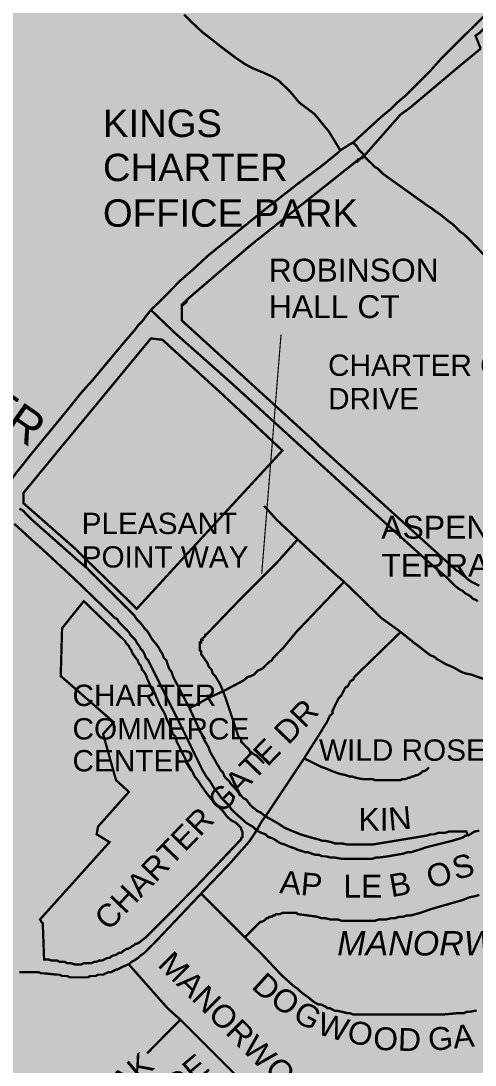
# Model space of a CAD drawing. Header units: millimetres. Extents: x 10 to 1080, y 12 to 847.
# Drawn here: x 577.5 to 607.4, y 356.7 to 425.3 of the extents above; entities that cross this region are included whole.
import ezdxf

# ---------------------------------------------------------------- set-up
doc = ezdxf.new("R2010")
doc.units = ezdxf.units.MM

msp = doc.modelspace()

# ---------------------------------------------------------------- hatches: boundary and pattern name
at = {"layer": 'H', "linetype": 'CONTINUOUS'}
for points in [[(802.375, 724.076), (804.333, 708.572), (819.82, 705.362), (834.637, 704.674), (846.243, 705.362), (859.861, 713.74), (871.467, 723.388), (876.635, 727.287), (891.452, 733.125), (894.662, 722.806), (899.231, 711.2), (902.458, 678.268), (906.939, 654.985), (912.777, 635.6), (903.041, 631.79), (870.797, 623.394), (843.703, 613.075), (834.037, 605.614), (852.17, 570.142), (848.607, 566.244), (849.207, 566.244), (834.637, 551.692), (840.475, 538.815), (802.711, 488.438), (802.217, 489.126), (800.435, 493.007), (798.83, 497.082), (795.355, 502.25), (792.215, 505.213), (789.005, 508.088), (786.289, 511.722), (784.437, 515.532), (783.078, 519.677), (782.391, 521.723), (780.874, 525.78), (778.334, 530.348), (775.794, 533.735), (773.007, 536.875), (769.955, 539.75), (766.727, 542.378), (763.27, 544.83), (759.707, 547.123), (755.985, 549.24), (754.115, 550.333), (752.263, 551.356), (750.305, 552.45), (748.365, 553.473), (746.407, 554.478), (744.467, 555.502), (742.615, 556.507), (740.657, 557.618), (739.652, 558.13), (732.525, 556.436), (732.79, 544.583), (726.264, 530.86), (723.142, 524.334), (722.207, 519.765), (722.877, 514.015), (725.593, 511.052), (734.219, 509.182), (736.177, 508.935), (733.302, 494.965), (732.278, 489.126), (728.98, 480.236), (737.605, 465.243), (747.518, 446.193), (733.548, 450.338), (730.409, 438.062), (720.76, 407.158), (717.885, 398.268), (714.745, 388.108), (713.475, 387.174), (712.047, 376.096), (715.945, 344.77), (716.615, 324.026), (716.439, 318.682), (723.388, 318.435), (731.608, 319.705), (737.358, 321.557), (743.373, 323.25), (749.635, 324.273), (754.962, 326.39), (761.488, 331.47), (750.641, 308.786), (742.95, 291.677), (741.257, 289.313), (754.715, 277.195), (760.801, 272.292), (760.73, 272.115), (769.444, 264.583), (777.487, 249.678), (794.597, 237.155), (804.333, 230.293), (811.777, 224.032), (798.054, 219.957), (781.473, 215.988), (770.043, 212.602), (757.502, 208.033), (746.072, 201.172), (734.06, 195.404), (725.082, 194.91), (725.258, 194.134), (725.593, 192.105), (725.752, 188.048), (725.17, 184.062), (724.905, 183.392), (714.587, 181.698), (699.17, 173.743), (696.295, 178.312), (682.078, 173.143), (680.879, 176.53), (652.868, 161.713), (660.647, 138.007), (660.4, 137.83), (656.749, 135.467), (653.203, 133.103), (649.552, 130.722), (645.918, 128.358), (642.285, 125.977), (638.634, 123.702), (635, 121.32), (631.349, 118.957), (627.803, 116.664), (624.152, 114.3), (620.942, 115.394), (619.584, 117.51), (618.402, 119.556), (617.22, 121.744), (616.038, 123.702), (614.68, 125.977), (613.569, 128.27), (612.299, 130.475), (610.958, 132.415), (609.424, 134.197), (608.154, 136.066), (606.795, 138.254), (605.367, 140.035), (603.673, 143.087), (601.892, 144.445), (599.863, 145.715), (598.17, 147.496), (596.724, 149.26), (595.118, 151.042), (593.513, 152.647), (591.22, 153.846), (589.439, 155.187), (587.675, 156.545), (586.052, 158.415), (585.717, 160.778), (585.047, 162.895), (584.112, 165.1), (582.172, 166.194), (580.549, 167.887), (579.543, 169.845), (578.785, 171.962), (577.762, 173.902), (576.668, 175.772), (575.398, 177.553), (573.775, 178.982), (571.659, 182.457), (568.784, 186.778), (566.932, 189.988), (565.82, 194.486), (564.462, 203.87), (563.704, 208.527), (563.88, 211.332), (563.704, 215.477), (563.457, 217.77), (563.28, 220.133), (563.368, 222.426), (563.28, 224.614), (562.857, 227.418), (561.675, 229.694), (560.828, 232.586), (561.428, 234.774), (561.852, 237.825), (561.922, 240.206), (561.587, 242.658), (561.763, 245.286), (562.01, 247.65), (561.852, 250.278), (561.164, 254.423), (561.922, 257.052), (562.522, 259.256), (562.275, 261.532), (561.499, 263.56), (560.405, 265.518), (559.805, 267.882), (559.223, 270.175), (557.953, 273.297), (556.26, 274.92), (554.814, 277.53), (554.39, 280), (553.72, 282.363), (552.962, 284.656), (551.85, 286.508), (550.668, 288.713), (549.222, 291.165), (547.194, 292.947), (545.412, 294.552), (543.56, 296.422), (543.719, 298.697), (542.537, 300.655), (540.42, 302.348), (538.057, 304.976), (535.34, 306.405), (532.553, 307.763), (530.26, 309.545), (528.232, 310.903), (526.874, 312.755), (526.45, 314.872), (524.51, 315.807), (522.305, 316.054), (518.248, 316.565), (515.779, 316.9), (513.592, 317.324), (511.387, 317.923), (508.935, 318.17), (507.153, 316.988), (506.465, 314.96), (505.037, 313.267), (503.255, 311.997), (501.897, 310.303), (500.292, 308.698), (498.422, 307.587), (496.658, 306.07), (495.212, 304.377), (494.453, 302.348), (493.942, 299.896), (493.607, 297.603), (493.942, 295.24), (494.453, 293.123), (495.212, 290.83), (495.723, 288.625), (494.03, 286.508), (493.342, 284.304), (491.649, 281.693), (489.462, 280.846), (485.14, 280.423), (481.577, 280.582), (479.637, 281.852), (478.102, 283.457), (476.673, 285.08), (475.068, 286.773), (472.863, 287.267), (470.658, 286.685), (468.965, 285.238), (467.184, 283.88), (465.067, 282.875), (463.462, 281.34), (464.732, 279.488), (466.602, 278.306), (468.63, 277.372), (469.724, 275.502), (468.877, 273.385), (467.095, 272.027), (463.973, 269.663), (462.104, 268.058), (460.075, 266.876), (457.958, 266.1), (455.665, 265.606), (452.702, 266.277), (450.674, 267.212), (448.469, 267.635), (444.835, 268.482), (442.718, 268.993), (440.514, 268.393), (436.792, 268.217), (434.763, 268.905), (432.805, 269.998), (431.465, 271.78), (432.647, 273.72), (433.405, 275.925), (433.317, 278.218), (432.805, 280.335), (432.894, 282.963), (431.959, 285.327), (428.925, 284.568), (426.72, 283.88), (424.603, 283.457), (421.375, 283.968), (419.188, 284.392), (417.072, 284.903), (415.025, 285.926), (412.838, 286.685), (410.792, 287.62), (409.698, 289.56), (409.875, 291.765), (410.298, 293.97), (410.298, 296.157), (409.61, 298.203), (408.252, 300.143), (406.4, 301.66), (404.53, 303.107), (402.837, 304.712), (400.897, 305.823), (399.715, 307.675), (400.297, 309.792), (399.962, 311.997), (397.845, 313.355), (395.905, 314.537), (394.547, 316.318), (393.1, 318.1), (391.672, 319.793), (390.225, 321.398), (388.108, 322.668), (386.592, 324.185), (385.057, 325.878), (383.452, 327.325), (381.582, 328.595), (379.465, 329.265), (378.125, 331.047), (378.037, 333.252), (377.349, 335.368), (375.92, 336.973), (374.05, 338.332), (372.11, 339.425), (370.152, 340.536), (368.035, 341.383), (365.919, 341.965), (363.555, 341.63), (361.615, 340.607), (359.745, 338.914), (357.875, 337.82), (355.935, 336.797), (353.818, 335.703), (351.878, 334.522), (350.255, 332.652), (348.915, 330.8), (347.98, 328.754), (347.133, 326.637), (345.599, 325.032), (343.323, 324.785), (340.184, 324.785), (337.732, 325.367), (335.615, 324.185), (334.522, 322.333), (334.433, 320.128), (334.098, 317.923), (332.899, 315.807), (331.805, 313.866), (330.958, 311.75), (330.712, 309.545), (330.288, 307.252), (329.935, 304.976), (329.688, 302.683), (329.018, 300.39), (328.083, 298.203), (327.325, 296.157), (327.06, 293.97), (328.665, 292.347), (329.935, 290.583), (328.665, 288.802), (326.39, 287.955), (323.25, 287.778), (321.045, 288.29), (319.864, 290.23), (318.682, 292.276), (316.812, 293.705), (314.025, 294.975), (311.732, 295.487), (309.615, 295.91), (307.763, 297.092), (306.405, 299.05), (305.47, 300.99), (304.712, 303.107), (303.689, 305.135), (301.995, 306.405), (300.302, 307.852), (298.962, 309.545), (297.268, 307.94), (296.422, 305.894), (293.282, 304.2), (291.5, 305.558), (289.648, 306.828), (287.69, 307.852), (287.267, 309.968), (287.69, 312.173), (285.75, 313.09), (283.457, 313.602), (281.34, 314.202), (279.224, 315.295), (278.642, 317.5), (277.954, 319.617), (276.013, 321.222), (274.144, 319.793), (272.874, 317.923), (269.998, 319.193), (268.217, 320.64), (266.435, 321.98), (263.984, 324.45), (262.202, 325.72), (260.862, 327.484), (261.108, 329.688), (261.867, 331.893), (262.714, 334.01), (262.467, 337.644), (261.532, 339.602), (260.597, 341.718), (258.992, 343.323), (255.94, 345.352), (253.065, 346.71), (251.195, 347.892), (249.167, 348.827), (248.92, 351.032), (250.19, 352.884), (251.707, 354.842), (254.088, 354.93), (255.782, 356.358), (257.969, 356.623), (260.174, 357.117), (261.444, 359.234), (261.779, 361.527), (261.62, 363.732), (260.438, 365.584), (258.992, 367.277), (256.117, 367.63), (255.429, 369.746), (254.088, 371.44), (252.307, 372.957), (250.525, 374.227), (248.497, 374.826), (247.138, 376.767), (248.162, 378.707), (247.385, 381), (245.78, 382.517), (245.622, 384.81), (244.687, 386.75), (243.575, 388.796), (242.235, 390.56), (241.035, 392.43), (239.518, 394.212), (239.43, 396.416), (240.453, 398.533), (240.612, 401.144), (240.788, 403.86), (239.43, 405.888), (238.584, 408.005), (236.467, 409.452), (235.038, 411.304), (233.08, 412.838), (233.168, 415.202), (234.103, 417.318), (235.462, 419.276), (236.978, 421.04), (238.072, 422.998), (237.825, 425.274), (237.49, 427.902), (236.22, 429.683), (234.527, 431.377), (232.657, 433.246), (230.628, 434.587), (229.182, 436.28), (227.489, 437.815), (226.219, 439.667), (224.79, 441.537), (223.943, 443.742), (222.92, 445.77), (220.98, 447.216), (218.775, 448.557), (216.57, 449.827), (214.365, 450.25), (212.249, 450.427), (209.797, 450.515), (206.163, 450.427), (203.87, 451.026), (201.595, 450.338), (199.972, 448.31), (201.665, 446.705), (199.549, 444.588), (196.938, 445.347), (194.822, 445.435), (192.105, 444.923), (189.054, 445.012), (187.202, 443.406), (184.908, 442.472), (182.88, 441.113), (181.01, 439.596), (179.317, 438.15), (177.288, 437.056), (175.084, 436.457), (173.055, 435.522), (170.762, 434.675), (168.575, 434.852), (166.793, 436.545), (165.947, 438.82), (165.259, 440.937), (163.142, 442.048), (160.955, 442.56), (158.574, 442.383), (156.369, 441.713), (154.005, 440.778), (151.377, 440.267), (148.59, 440.267), (146.385, 439.843), (145.45, 437.727), (145.115, 435.522), (142.663, 436.122), (142.152, 438.326), (140.458, 439.932), (138.43, 441.113), (136.472, 442.207), (134.285, 442.807), (131.745, 442.048), (128.605, 441.537), (126.153, 441.872), (123.525, 441.784), (121.497, 442.983), (120.05, 444.588), (117.775, 445.012), (116.082, 446.528), (116.152, 448.822), (114.124, 450.938), (112.607, 453.214), (111.425, 454.995), (110.155, 456.777), (108.797, 458.47), (107.527, 460.252), (106.257, 461.945), (104.898, 463.726), (103.54, 465.42), (102.182, 467.113), (100.842, 468.806), (99.572, 470.57), (98.213, 472.264), (95.585, 475.738), (93.133, 479.213), (90.682, 482.776), (88.477, 486.41), (86.448, 490.132), (84.578, 494.03), (83.062, 498.016), (81.527, 502.92), (80.433, 507.065), (79.498, 511.298), (78.74, 515.532), (78.228, 519.853), (77.805, 524.175), (77.558, 528.496), (77.47, 532.8), (77.558, 534.917), (77.558, 537.122), (77.717, 539.238), (77.893, 541.443), (78.052, 543.56), (78.317, 545.765), (78.564, 547.882), (79.252, 552.115), (80.098, 556.348), (81.192, 560.582), (82.374, 564.727), (84.402, 570.054), (86.448, 573.793), (87.63, 575.645), (117.687, 575.645), (138.007, 572.435), (144.445, 544.23), (141.905, 543.225), (154.764, 537.88), (160.443, 536.028), (171.185, 535.693), (189.318, 535.34), (206.834, 533.912), (226.06, 527.897), (227.842, 532.888), (253.912, 548.552), (259.239, 550.333), (265.677, 550.668), (269.575, 552.115), (277.019, 556.772), (283.122, 559.223), (290.989, 559.982), (306.317, 558.553), (306.652, 558.288), (307.005, 558.624), (310.885, 558.888), (317.659, 563.122), (325.543, 568.113), (333.745, 573.528), (338.825, 576.827), (341.365, 576.756), (344.928, 576.068), (348.492, 574.71), (351.949, 572.858), (355.759, 569.718), (358.228, 566.173), (359.234, 564.303), (360.257, 562.363), (362.462, 558.8), (365.425, 555.925), (369.993, 554.32), (376.255, 554.478), (378.46, 554.902), (380.577, 555.325), (382.782, 555.748), (384.898, 556.013), (387.773, 556.436), (392.007, 557.107), (396.064, 558.042), (400.138, 559.135), (404.107, 560.405), (408.005, 561.852), (411.903, 563.457), (415.713, 565.238), (419.435, 567.09), (423.069, 569.048), (424.18, 569.63), (421.128, 576.333), (406.224, 573.952), (411.057, 595.383), (409.452, 607.06), (401.408, 603.85), (401.832, 611.893), (404.618, 612.74), (404.195, 626.022), (394.882, 630.432), (373.539, 618.737), (369.482, 635.67), (377.19, 651.845), (407.405, 673.276), (407.829, 671.23), (482.177, 704.003), (500.715, 623.323), (501.227, 623.57), (505.372, 625.863), (509.182, 627.892), (512.992, 630.008), (516.802, 632.037), (520.612, 634.065), (522.552, 635.088), (524.422, 636.094), (526.362, 637.117), (528.232, 638.14), (530.172, 639.233), (532.042, 640.256), (534.335, 641.438), (544.495, 629.585), (550.422, 631.613), (546.523, 639.568), (541.532, 645.336), (541.602, 645.407), (545.412, 647.453), (549.222, 649.57), (553.032, 651.598), (556.772, 653.627), (560.582, 655.743), (564.392, 657.772), (568.202, 659.888), (572.012, 661.917), (575.733, 664.034), (579.543, 666.15), (583.353, 668.196), (587.163, 670.313), (590.885, 672.342), (596.724, 674.458), (601.133, 674.458), (603.338, 674.458), (605.455, 674.37), (607.642, 674.194), (609.847, 674.123), (611.964, 674.035), (614.168, 673.858), (616.373, 673.7), (618.49, 673.612), (620.695, 673.435), (622.882, 673.347), (624.999, 673.276), (629.32, 673.188), (633.642, 673.276), (637.875, 673.523), (642.108, 673.947), (646.254, 674.617), (650.399, 675.728), (653.627, 676.734), (657.684, 678.18), (661.67, 679.873), (665.568, 681.743), (669.378, 683.772), (673.1, 685.976), (676.734, 688.252), (680.297, 690.704), (683.683, 693.42), (687.07, 696.136), (690.192, 699.1), (693.332, 702.063), (696.207, 705.273), (699.082, 708.572), (701.71, 711.958), (705.785, 710.53), (709.842, 708.995), (713.74, 707.214), (717.638, 705.362), (721.448, 703.333), (723.988, 701.798), (729.403, 707.302), (742.35, 719.578), (751.999, 718.908), (767.503, 733.725), (785.618, 751.84), (797.207, 740.234), (802.375, 724.076), (802.375, 724.076)], [(592.49, 424.004), (591.062, 424.004), (590.638, 425.274), (590.215, 424.004), (588.857, 424.004), (589.95, 423.157), (589.527, 421.816), (590.638, 422.663), (591.82, 421.816), (591.397, 423.157), (592.49, 424.004), (592.49, 424.004)], [(602.492, 419.188), (603.074, 419.612), (606.213, 422.24), (607.73, 423.51), (608.33, 422.152), (608.577, 421.64), (608.842, 421.128), (609.088, 420.705), (609.6, 420.37), (610.023, 419.858), (610.358, 419.523), (610.605, 419.1), (611.717, 417.918), (612.81, 416.736), (613.498, 416.137), (614.504, 415.043), (615.103, 414.69), (615.774, 414.355), (616.285, 414.02), (617.22, 412.997), (618.402, 411.815), (618.649, 411.656), (621.877, 408.428), (623.058, 407.335), (641.773, 390.913), (641.35, 389.467), (641.262, 389.378), (641.015, 388.285), (640.662, 387.35), (640.08, 385.233), (639.48, 383.293), (638.634, 380.153), (638.387, 380.242), (636.852, 380.665), (635.247, 381), (633.642, 381.423), (632.125, 381.758), (630.502, 382.182), (628.897, 382.517), (625.775, 383.364), (624.152, 383.716), (623.058, 384.052), (622.635, 384.14), (621.03, 384.563), (617.89, 385.322), (616.285, 385.657), (614.68, 386.08), (613.145, 386.503), (611.54, 386.838), (610.023, 387.262), (609.688, 387.35), (609.424, 387.438), (609.177, 387.526), (608.912, 387.597), (608.665, 387.685), (608.418, 387.773), (607.907, 388.02), (607.642, 388.197), (607.148, 388.444), (606.884, 388.62), (606.725, 388.796), (606.46, 388.955), (606.302, 389.132), (606.125, 389.22), (604.344, 390.825), (597.059, 397.422), (596.812, 397.686), (588.098, 405.642), (588.098, 405.73), (588.098, 405.8), (588.098, 405.888), (588.098, 405.977), (588.098, 406.065), (588.098, 406.153), (588.098, 406.224), (588.098, 406.312), (588.098, 406.4), (588.098, 406.488), (588.098, 406.576), (588.098, 406.647), (588.169, 406.647), (588.169, 406.735), (588.257, 406.735), (588.257, 406.823), (588.345, 406.823), (588.345, 406.912), (588.433, 406.912), (588.433, 407), (592.578, 410.545), (599.528, 416.048), (599.599, 416.048), (599.599, 416.137), (599.687, 416.137), (599.687, 416.225), (599.775, 416.225), (599.863, 416.313), (599.952, 416.313), (599.952, 416.384), (600.022, 416.384), (602.492, 419.188), (602.492, 419.188)], [(605.19, 419.012), (603.762, 419.012), (603.338, 420.282), (602.915, 419.012), (601.557, 419.012), (602.65, 418.165), (602.227, 416.807), (603.338, 417.654), (604.52, 416.807), (604.097, 418.165), (605.19, 419.012), (605.19, 419.012)], [(608.912, 414.778), (607.483, 414.778), (607.06, 416.048), (606.637, 414.778), (605.278, 414.778), (606.372, 413.932), (605.949, 412.574), (607.06, 413.42), (608.242, 412.574), (607.818, 413.932), (608.912, 414.778), (608.912, 414.778)], [(606.037, 414.02), (604.608, 414.02), (604.185, 415.29), (603.762, 414.02), (602.403, 414.02), (603.497, 413.173), (603.074, 411.815), (604.185, 412.662), (605.367, 411.815), (604.943, 413.173), (606.037, 414.02), (606.037, 414.02)], [(605.19, 412.926), (603.762, 412.926), (603.338, 414.196), (602.915, 412.926), (601.557, 412.926), (602.65, 412.08), (602.227, 410.722), (603.338, 411.568), (604.52, 410.722), (604.097, 412.08), (605.19, 412.926), (605.19, 412.926)], [(598.752, 407.846), (597.323, 407.846), (596.9, 409.116), (596.477, 407.846), (595.118, 407.846), (596.212, 407), (595.789, 405.642), (596.9, 406.488), (598.082, 405.642), (597.658, 407), (598.752, 407.846), (598.752, 407.846)], [(588.257, 404.283), (586.828, 404.283), (586.405, 405.553), (585.982, 404.283), (584.623, 404.283), (585.717, 403.437), (585.294, 402.078), (586.405, 402.925), (587.587, 402.078), (587.163, 403.437), (588.257, 404.283), (588.257, 404.283)], [(582.507, 400.138), (586.052, 404.46), (586.828, 404.372), (590.709, 400.808), (594.695, 397.087), (588.768, 390.648), (585.135, 386.68), (584.447, 387.35), (581.395, 390.313), (581.148, 390.56), (577.674, 393.612), (577.674, 394.3), (580.055, 397.175), (582.507, 400.138), (582.507, 400.138)], [(593.672, 402.925), (592.243, 402.925), (591.82, 404.195), (591.397, 402.925), (590.038, 402.925), (591.132, 402.078), (590.709, 400.72), (591.82, 401.567), (593.002, 400.72), (592.578, 402.078), (593.672, 402.925), (593.672, 402.925)], [(584.447, 398.956), (583.018, 398.956), (582.595, 400.226), (582.172, 398.956), (580.813, 398.956), (581.907, 398.11), (581.484, 396.752), (582.595, 397.598), (583.777, 396.752), (583.353, 398.11), (584.447, 398.956), (584.447, 398.956)], [(591.644, 393.188), (590.215, 393.188), (589.792, 394.458), (589.368, 393.188), (588.01, 393.188), (589.104, 392.342), (588.68, 390.984), (589.792, 391.83), (590.973, 390.984), (590.55, 392.342), (591.644, 393.188), (591.644, 393.188)], [(580.478, 390.137), (579.032, 390.137), (578.608, 391.407), (578.185, 390.137), (576.827, 390.137), (577.938, 389.29), (577.515, 387.95), (578.608, 388.796), (579.79, 387.95), (579.367, 389.29), (580.478, 390.137), (580.478, 390.137)], [(585.558, 389.714), (584.112, 389.714), (583.688, 390.984), (583.265, 389.714), (581.907, 389.714), (583.018, 388.867), (582.595, 387.526), (583.688, 388.373), (584.87, 387.526), (584.447, 388.867), (585.558, 389.714), (585.558, 389.714)], [(600.71, 387.862), (599.264, 387.862), (598.84, 389.132), (598.417, 387.862), (597.059, 387.862), (598.17, 387.015), (597.747, 385.657), (598.84, 386.503), (600.022, 385.657), (599.599, 387.015), (600.71, 387.862), (600.71, 387.862)], [(578.855, 366.095), (578.785, 366.272), (583.353, 371.352), (582.507, 371.863), (582.595, 372.357), (584.623, 374.65), (583.777, 375.408), (582.93, 378.46), (583.6, 379.218), (580.125, 382.27), (580.214, 385.41), (581.66, 387.174), (584.288, 384.634), (584.359, 384.563), (584.447, 384.387), (584.535, 384.298), (584.623, 384.21), (584.712, 384.052), (584.782, 383.963), (584.782, 383.875), (584.87, 383.716), (585.135, 383.364), (585.205, 383.293), (585.205, 383.205), (585.294, 383.028), (585.382, 382.94), (585.47, 382.782), (585.47, 382.693), (585.558, 382.605), (585.717, 382.358), (585.805, 382.094), (585.893, 381.935), (585.982, 381.758), (586.052, 381.512), (586.14, 381.335), (586.317, 381.176), (586.405, 380.912), (586.564, 380.488), (586.652, 380.33), (586.899, 379.906), (586.987, 379.73), (587.075, 379.483), (587.163, 379.307), (587.252, 379.13), (587.322, 378.883), (587.41, 378.707), (587.498, 378.46), (587.675, 378.284), (587.745, 377.948), (587.922, 377.613), (588.098, 377.278), (588.257, 376.943), (588.433, 376.59), (588.768, 376.008), (588.945, 375.673), (589.192, 375.32), (589.368, 375.073), (589.792, 374.474), (590.038, 374.138), (590.285, 373.892), (590.55, 373.627), (590.797, 373.38), (591.062, 373.045), (591.308, 372.78), (591.644, 372.622), (591.908, 372.357), (591.979, 372.286), (591.979, 372.198), (592.067, 372.022), (592.067, 371.934), (592.067, 371.863), (592.067, 371.775), (592.067, 371.687), (591.979, 371.598), (591.979, 371.51), (591.908, 371.44), (590.374, 369.817), (588.857, 368.212), (587.252, 366.607), (585.717, 365.09), (585.294, 364.737), (585.135, 364.666), (585.047, 364.666), (584.958, 364.578), (584.782, 364.49), (584.712, 364.402), (584.535, 364.314), (584.447, 364.314), (584.2, 364.155), (584.112, 364.067), (583.935, 364.067), (583.865, 363.978), (583.688, 363.89), (583.6, 363.89), (583.442, 363.82), (583.353, 363.732), (583.177, 363.732), (583.018, 363.643), (582.842, 363.555), (582.665, 363.555), (582.507, 363.467), (582.33, 363.467), (582.172, 363.396), (581.995, 363.396), (581.66, 363.396), (581.484, 363.308), (581.06, 363.308), (580.813, 363.396), (580.725, 363.396), (580.549, 363.396), (580.39, 363.467), (580.214, 363.467), (580.055, 363.467), (579.878, 363.555), (579.702, 363.555), (579.543, 363.555), (579.279, 363.643), (579.12, 363.643), (579.032, 363.643), (578.944, 366.007), (578.855, 366.095), (578.855, 366.095)], [(591.644, 380.488), (590.215, 380.488), (589.792, 381.758), (589.368, 380.488), (588.01, 380.488), (589.104, 379.642), (588.68, 378.284), (589.792, 379.13), (590.973, 378.284), (590.55, 379.642), (591.644, 380.488), (591.644, 380.488)], [(588.592, 379.818), (587.163, 379.818), (586.74, 381.088), (586.317, 379.818), (584.958, 379.818), (586.052, 378.972), (585.629, 377.613), (586.74, 378.46), (587.922, 377.613), (587.498, 378.972), (588.592, 379.818), (588.592, 379.818)], [(583.6, 379.395), (582.172, 379.395), (581.748, 380.665), (581.325, 379.395), (579.967, 379.395), (581.06, 378.548), (580.637, 377.19), (581.748, 378.037), (582.93, 377.19), (582.507, 378.548), (583.6, 379.395), (583.6, 379.395)], [(599.687, 377.948), (598.258, 377.948), (597.835, 379.218), (597.412, 377.948), (596.053, 377.948), (597.147, 377.102), (596.724, 375.744), (597.835, 376.59), (599.017, 375.744), (598.593, 377.102), (599.687, 377.948), (599.687, 377.948)], [(582.172, 370.752), (580.725, 370.752), (580.302, 372.022), (579.878, 370.752), (578.52, 370.752), (579.632, 369.905), (579.208, 368.547), (580.302, 369.394), (581.484, 368.547), (581.06, 369.905), (582.172, 370.752), (582.172, 370.752)], [(610.447, 367.7), (609, 367.7), (608.577, 368.97), (608.154, 367.7), (606.795, 367.7), (607.907, 366.854), (607.483, 365.513), (608.577, 366.36), (609.759, 365.513), (609.335, 366.854), (610.447, 367.7), (610.447, 367.7)], [(604.008, 359.498), (602.562, 359.498), (602.139, 360.768), (601.715, 359.498), (600.375, 359.498), (601.468, 358.652), (601.045, 357.293), (602.139, 358.14), (603.338, 357.293), (602.915, 358.652), (604.008, 359.498), (604.008, 359.498)], [(578.009, 356.87), (576.58, 356.87), (576.157, 358.14), (575.733, 356.87), (574.375, 356.87), (575.469, 356.023), (575.045, 354.665), (576.157, 355.512), (577.338, 354.665), (576.915, 356.023), (578.009, 356.87), (578.009, 356.87)]]:
    msp.add_hatch(color=256, dxfattribs=at).paths.add_polyline_path(points)

# ---------------------------------------------------------------- linework, layer by layer
at = {"layer": 'P'}
for points, const_width in [([(599.352, 417.336), (601.204, 419.029), (601.804, 419.523), (602.227, 419.947), (602.738, 420.37), (603.585, 421.217), (604.432, 422.063), (605.19, 422.91), (606.037, 423.757), (611.205, 428.837), (611.628, 429.26)], 0.151), ([(607.73, 423.51), (607.395, 424.356), (607.642, 424.533), (611.964, 428.678)], 0.151), ([(598.505, 416.825), (597.764, 418.042), (596.812, 419.206), (595.806, 419.964), (595.171, 420.723), (594.448, 421.411), (594.007, 421.675), (593.39, 421.958), (592.737, 422.222), (592.243, 422.487), (591.573, 422.945), (591.079, 423.316), (590.568, 423.704), (589.95, 424.198), (589.421, 424.603), (588.821, 425.168), (588.239, 425.75)], 0.151), ([(602.474, 419.188), (603.074, 419.612), (606.196, 422.24), (607.73, 423.51)], 0.151), ([(607.642, 388.197), (607.131, 388.461), (606.884, 388.62), (606.707, 388.796), (606.46, 388.973), (606.284, 389.132), (606.125, 389.22), (604.344, 390.825), (597.059, 397.439), (596.812, 397.686), (588.081, 405.642), (588.081, 405.73), (588.081, 405.818), (588.081, 405.906), (588.081, 405.977), (588.081, 406.065), (588.081, 406.153), (588.081, 406.241), (588.081, 406.329), (588.081, 406.4), (588.081, 406.488), (588.081, 406.576), (588.081, 406.665), (588.169, 406.665), (588.169, 406.753), (588.257, 406.753), (588.257, 406.823), (588.345, 406.823), (588.345, 406.912), (588.416, 406.912), (588.416, 407), (592.578, 410.563), (599.511, 416.066), (599.599, 416.066), (599.599, 416.137), (599.687, 416.137), (599.687, 416.225), (599.775, 416.225), (599.846, 416.313), (599.934, 416.313), (599.934, 416.401), (600.022, 416.401), (602.474, 419.188), (602.474, 419.188)], 0.151), ([(599.352, 417.336), (599.175, 417.248), (598.505, 416.825)], 0.151), ([(599.352, 417.336), (599.599, 417.072), (599.687, 416.913), (599.846, 416.736), (600.022, 416.56), (600.11, 416.401), (600.269, 416.225), (600.445, 416.066), (600.622, 415.89), (600.781, 415.713), (600.957, 415.643), (601.116, 415.466), (601.292, 415.29), (604.255, 413.173), (604.502, 413.015), (604.855, 412.75), (605.102, 412.591), (605.614, 412.168), (605.861, 411.992), (606.037, 411.833), (606.125, 411.745), (606.372, 411.48), (606.619, 411.321), (606.884, 411.057), (607.131, 410.81), (608.577, 409.293)], 0.151), ([(598.505, 416.825), (598.329, 416.648), (597.394, 415.89), (595.701, 414.62), (593.848, 413.173), (592.49, 412.08), (590.709, 410.633), (589.774, 409.875), (588.768, 408.94), (587.992, 408.27), (587.075, 407.335), (586.652, 406.912), (586.052, 406.329)], 0.151), ([(576.139, 394.3), (576.227, 394.388), (576.492, 394.723), (576.739, 394.97), (576.915, 395.235), (577.162, 395.57), (578.097, 396.752), (580.461, 399.627), (581.484, 400.897), (582.242, 401.743), (584.359, 404.283), (585.029, 405.059), (585.205, 405.306), (585.452, 405.553), (585.717, 405.906), (586.052, 406.329)], 0.151), ([(586.052, 406.329), (587.657, 404.795), (591.379, 401.496), (596.212, 397.087), (598.999, 394.547), (604.167, 389.89), (605.437, 388.796), (605.772, 388.461), (605.861, 388.373), (606.037, 388.197), (606.372, 387.95), (606.548, 387.862), (606.707, 387.703), (606.884, 387.615), (607.042, 387.526), (607.219, 387.35), (607.395, 387.279), (607.554, 387.191)], 0.151), ([(582.489, 400.138), (586.052, 404.46), (586.811, 404.372), (590.709, 400.826), (594.695, 397.087), (588.768, 390.666), (585.117, 386.68), (584.447, 387.35), (581.395, 390.313), (581.148, 390.578), (577.674, 393.629), (577.674, 394.3), (580.037, 397.175), (582.489, 400.138), (582.489, 400.138)], 0.151), ([(594.607, 404.707), (593.337, 388.973)], 0.075), ([(577.409, 393.277), (577.674, 393.118), (577.832, 392.942), (578.256, 392.518), (581.307, 389.819), (581.819, 389.396), (584.782, 386.433), (584.958, 386.256), (585.117, 386.009), (585.294, 385.833), (585.452, 385.657), (585.629, 385.41), (585.805, 385.233), (585.964, 384.986), (586.052, 384.81), (586.228, 384.563), (586.387, 384.387), (586.564, 384.14), (586.652, 383.963), (586.811, 383.716), (586.899, 383.469), (587.075, 383.293), (587.146, 383.046), (587.234, 382.782), (587.41, 382.535), (587.498, 382.27), (587.569, 382.111), (588.592, 380.153)], 0.151), ([(593.496, 393.453), (594.342, 392.518), (595.701, 391.248)], 0.151), ([(577.074, 392.271), (577.832, 391.583), (578.185, 391.248), (578.944, 390.578), (581.06, 388.62), (583.688, 386.08), (583.847, 386.009), (583.935, 385.833), (584.112, 385.657), (584.271, 385.498), (584.447, 385.322), (584.606, 385.163), (584.694, 384.986), (584.87, 384.81), (585.029, 384.651), (585.117, 384.475), (585.294, 384.228), (585.382, 384.052), (585.541, 383.893), (585.629, 383.716), (585.717, 383.469), (585.876, 383.293), (585.964, 383.117), (587.657, 379.73)], 0.151), ([(590.797, 381.265), (590.621, 381.688), (590.532, 381.847), (590.374, 382.111), (590.285, 382.27), (590.109, 382.446), (590.038, 382.693), (589.862, 382.87), (589.774, 383.117), (589.351, 383.716), (589.351, 383.805), (589.351, 383.893), (589.262, 383.963), (589.262, 384.052), (589.262, 384.14), (589.262, 384.228), (589.262, 384.316), (589.262, 384.387), (589.262, 384.475), (589.351, 384.475), (589.351, 384.563), (589.351, 384.651), (589.439, 384.651), (589.439, 384.739), (589.527, 384.81), (589.615, 384.898), (589.615, 384.986), (589.686, 384.986), (589.774, 385.075), (591.891, 387.279), (594.342, 389.731), (595.701, 391.248)], 0.151), ([(595.701, 391.248), (598.082, 389.043), (598.752, 388.461)], 0.151), ([(590.797, 381.265), (592.067, 381.935), (592.314, 382.111), (592.402, 382.199), (592.649, 382.27), (592.825, 382.358), (592.914, 382.446), (593.072, 382.623), (593.249, 382.693), (593.425, 382.782), (593.584, 382.958), (593.672, 383.046), (593.848, 383.205), (594.007, 383.293), (594.095, 383.469), (594.272, 383.628), (594.342, 383.716), (594.519, 383.893), (594.695, 384.052), (595.612, 385.163), (598.752, 388.461)], 0.151), ([(602.474, 385.163), (601.892, 385.586), (601.204, 386.08), (598.752, 388.461)], 0.151), ([(578.855, 366.113), (578.767, 366.272), (583.336, 371.352), (582.489, 371.863), (582.577, 372.375), (584.606, 374.65), (583.759, 375.426), (582.912, 378.46), (583.6, 379.236), (580.125, 382.27), (580.214, 385.41), (581.642, 387.191), (584.271, 384.651), (584.359, 384.563), (584.447, 384.387), (584.535, 384.316), (584.606, 384.228), (584.694, 384.052), (584.782, 383.963), (584.782, 383.893), (584.87, 383.716), (585.117, 383.381), (585.205, 383.293), (585.205, 383.205), (585.294, 383.046), (585.382, 382.958), (585.452, 382.782), (585.452, 382.693), (585.541, 382.623), (585.717, 382.358), (585.805, 382.111), (585.876, 381.935), (585.964, 381.776), (586.052, 381.512), (586.14, 381.353), (586.299, 381.176), (586.387, 380.929), (586.564, 380.506), (586.652, 380.33), (586.899, 379.906), (586.987, 379.73), (587.075, 379.483), (587.146, 379.307), (587.234, 379.148), (587.322, 378.883), (587.41, 378.725), (587.498, 378.46), (587.657, 378.301), (587.745, 377.966), (587.922, 377.613), (588.081, 377.278), (588.257, 376.943), (588.416, 376.608), (588.768, 376.008), (588.927, 375.673), (589.192, 375.338), (589.351, 375.073), (589.774, 374.491), (590.038, 374.156), (590.285, 373.892), (590.532, 373.645), (590.797, 373.38), (591.044, 373.045), (591.308, 372.798), (591.644, 372.622), (591.891, 372.375), (591.979, 372.286), (591.979, 372.198), (592.067, 372.039), (592.067, 371.951), (592.067, 371.863), (592.067, 371.775), (592.067, 371.687), (591.979, 371.616), (591.979, 371.528), (591.891, 371.44), (590.374, 369.835), (588.839, 368.229), (587.234, 366.607), (585.717, 365.09), (585.294, 364.755), (585.117, 364.666), (585.029, 364.666), (584.958, 364.578), (584.782, 364.49), (584.694, 364.419), (584.535, 364.331), (584.447, 364.331), (584.182, 364.155), (584.112, 364.067), (583.935, 364.067), (583.847, 363.996), (583.688, 363.908), (583.6, 363.908), (583.424, 363.82), (583.336, 363.732), (583.177, 363.732), (583.001, 363.643), (582.842, 363.573), (582.665, 363.573), (582.489, 363.485), (582.33, 363.485), (582.154, 363.396), (581.995, 363.396), (581.642, 363.396), (581.484, 363.308), (581.06, 363.308), (580.796, 363.396), (580.725, 363.396), (580.549, 363.396), (580.372, 363.485), (580.214, 363.485), (580.037, 363.485), (579.878, 363.573), (579.702, 363.573), (579.526, 363.573), (579.279, 363.643), (579.102, 363.643), (579.032, 363.643), (578.944, 366.025), (578.855, 366.113), (578.855, 366.113)], 0.151), ([(596.124, 376.855), (597.306, 378.725), (597.394, 378.883), (597.57, 379.148), (597.658, 379.307), (597.729, 379.483), (597.817, 379.659), (597.994, 379.818), (597.994, 379.995), (598.082, 380.153), (598.152, 380.33), (598.241, 380.506), (598.329, 380.665), (598.417, 380.841), (598.576, 381), (598.664, 381.176), (598.752, 381.353), (598.84, 381.512), (598.999, 381.6), (599.087, 381.776), (599.175, 381.935), (599.352, 382.023), (599.422, 382.199), (602.474, 385.163)], 0.151), ([(602.474, 385.163), (603.321, 384.475), (603.656, 384.228), (604.079, 383.893), (604.432, 383.628), (604.679, 383.54), (604.855, 383.381), (605.014, 383.293), (605.437, 383.046), (605.861, 382.87), (606.037, 382.782), (606.46, 382.535), (606.707, 382.446), (607.131, 382.358), (607.554, 382.199), (607.818, 382.111), (608.242, 382.023), (608.489, 381.935), (608.912, 381.847), (612.969, 380.929)], 0.151), ([(588.592, 380.153), (589.104, 380.418), (589.862, 380.841), (590.797, 381.265)], 0.151), ([(590.797, 381.265), (590.956, 380.841), (591.802, 378.301), (591.891, 378.213), (591.979, 378.125), (591.979, 377.966), (592.067, 377.878), (592.155, 377.79), (592.226, 377.702), (592.314, 377.613), (592.402, 377.543), (592.49, 377.455), (592.578, 377.278), (592.649, 377.278), (592.737, 377.19), (592.825, 377.119), (593.002, 377.031), (593.496, 376.52)], 0.151), ([(587.657, 379.73), (588.081, 378.883), (589.351, 376.273), (589.439, 376.096), (589.686, 375.673), (589.95, 375.338), (590.197, 374.915), (590.462, 374.579), (590.709, 374.227), (591.22, 373.733), (591.308, 373.556), (591.644, 373.221), (592.314, 372.622), (592.578, 372.463), (592.737, 372.375), (593.002, 372.11)], 0.151), ([(588.592, 380.153), (589.527, 378.125), (589.615, 377.966), (589.774, 377.702), (589.862, 377.543), (589.95, 377.278), (590.038, 377.119), (590.285, 376.696), (590.374, 376.52), (590.532, 376.273), (590.621, 376.096), (590.797, 375.92), (590.885, 375.673), (591.044, 375.497), (591.22, 375.338), (591.308, 375.162), (591.467, 375.003), (591.644, 374.826), (591.979, 374.403), (592.155, 374.227), (592.314, 374.156), (592.578, 373.803), (592.737, 373.645), (593.072, 373.38), (593.249, 373.309), (593.584, 373.045)], 0.151), ([(593.584, 373.045), (596.124, 376.855)], 0.151), ([(596.124, 376.855), (597.306, 376.273), (597.57, 376.185), (597.994, 376.008), (598.417, 375.849), (598.84, 375.761), (599.087, 375.673), (599.264, 375.673), (599.511, 375.585), (599.934, 375.497), (600.198, 375.497), (600.622, 375.497), (600.781, 375.426), (601.045, 375.426), (601.292, 375.426), (601.468, 375.426), (602.051, 375.426), (602.227, 375.426), (602.315, 375.426), (602.474, 375.426), (602.562, 375.497), (602.738, 375.497), (602.809, 375.497), (602.985, 375.585), (603.074, 375.585), (603.232, 375.673), (603.321, 375.673), (603.497, 375.761), (603.585, 375.761), (603.744, 375.849), (603.832, 375.92), (603.92, 376.008), (604.008, 376.008), (604.167, 376.096), (604.255, 376.185), (604.344, 376.273)], 0.151), ([(593.002, 372.11), (593.337, 372.71), (593.584, 373.045)], 0.151), ([(593.584, 373.045), (594.342, 372.622), (594.854, 372.286), (595.277, 372.11), (595.877, 371.863), (596.459, 371.687), (597.059, 371.528), (597.306, 371.44), (597.482, 371.44), (597.905, 371.352), (598.152, 371.263), (598.417, 371.263), (598.664, 371.263), (598.928, 371.193), (599.175, 371.193), (599.422, 371.193), (599.687, 371.193), (599.934, 371.193), (600.11, 371.193), (600.357, 371.193), (600.622, 371.193), (604.167, 371.775), (604.432, 371.863), (604.679, 371.863), (604.926, 371.951), (605.102, 371.951), (605.349, 371.951), (605.614, 372.039), (605.861, 372.039), (606.125, 372.039), (606.284, 372.039), (606.548, 372.039), (606.795, 372.039), (606.884, 371.775)], 0.151), ([(589.351, 367.965), (591.22, 369.923), (592.49, 371.352), (593.002, 372.11)], 0.151), ([(593.002, 372.11), (593.337, 371.951), (593.584, 371.863), (593.76, 371.687), (594.007, 371.616), (594.184, 371.528), (594.431, 371.352), (594.607, 371.263), (594.854, 371.193), (595.03, 371.105), (595.277, 371.016), (595.542, 370.928), (595.701, 370.84), (595.965, 370.769), (596.212, 370.681), (596.388, 370.681), (596.635, 370.593), (596.882, 370.505), (597.147, 370.505), (597.306, 370.417), (597.57, 370.417), (597.817, 370.346), (598.082, 370.346), (598.576, 370.258), (598.84, 370.258), (599.352, 370.258), (599.599, 370.258), (599.846, 370.258), (600.11, 370.258), (600.357, 370.258), (600.622, 370.258), (600.869, 370.346), (601.116, 370.346), (601.627, 370.417), (602.139, 370.505), (602.65, 370.593), (602.897, 370.681), (603.162, 370.681), (603.409, 370.769), (603.656, 370.84), (603.92, 370.928), (604.167, 371.016), (605.861, 371.44), (606.46, 371.616), (606.619, 371.687), (606.707, 371.775), (606.884, 371.775)], 0.151), ([(606.884, 371.775), (607.042, 371.863), (607.307, 372.039), (607.642, 372.11)], 0.151), ([(584.606, 363.308), (584.782, 363.485), (584.958, 363.573), (585.205, 363.732), (585.382, 363.908), (585.629, 364.067), (585.805, 364.243), (585.876, 364.331), (585.964, 364.419), (586.14, 364.578), (586.228, 364.666), (589.351, 367.965)], 0.151), ([(589.351, 367.965), (590.709, 366.607), (592.226, 365.09)], 0.151), ([(607.642, 367.877), (607.395, 367.806), (606.972, 367.718), (606.548, 367.542), (604.502, 366.959), (604.255, 366.871), (603.744, 366.695), (603.409, 366.607), (603.162, 366.536), (602.897, 366.536), (602.65, 366.448), (602.386, 366.448), (602.139, 366.36), (601.892, 366.36), (601.539, 366.272), (601.292, 366.272), (601.045, 366.272), (600.781, 366.183), (600.445, 366.183), (600.198, 366.183), (599.934, 366.183), (599.687, 366.183), (599.422, 366.183), (599.087, 366.183), (598.84, 366.183), (598.576, 366.183), (598.329, 366.272), (598.082, 366.272), (597.817, 366.272), (597.482, 366.36), (597.235, 366.36), (596.971, 366.448), (595.789, 366.607), (595.701, 366.607), (595.612, 366.695), (595.454, 366.695), (595.365, 366.695), (595.189, 366.695), (595.118, 366.695), (595.03, 366.695), (594.854, 366.695), (594.766, 366.695), (594.695, 366.695), (594.519, 366.607), (594.431, 366.607), (594.272, 366.607), (594.184, 366.536), (594.095, 366.536), (594.007, 366.448), (593.848, 366.448), (593.76, 366.36), (593.672, 366.36), (593.584, 366.272), (593.496, 366.183), (593.337, 366.113), (593.249, 366.113), (593.161, 366.025), (592.226, 365.09)], 0.151), ([(592.226, 365.09), (593.337, 363.996), (594.607, 362.638), (595.365, 361.95), (595.701, 361.703), (595.965, 361.456), (596.212, 361.28), (596.459, 361.103), (596.635, 360.945), (596.882, 360.768), (597.059, 360.68), (597.235, 360.68), (597.57, 360.521), (597.658, 360.433), (597.817, 360.433), (598.152, 360.257), (598.329, 360.257), (598.664, 360.186), (598.999, 360.098), (599.175, 360.098), (599.352, 360.01), (599.511, 360.01), (599.687, 360.01), (599.846, 360.01), (600.022, 360.01), (600.198, 360.01), (600.357, 360.01), (600.534, 360.01), (605.19, 360.01), (606.125, 360.098), (606.284, 360.098), (606.46, 360.098), (606.619, 360.098), (606.795, 360.186), (606.972, 360.186), (607.307, 360.257), (607.466, 360.257)], 0.151), ([(577.409, 362.797), (577.497, 362.797), (577.674, 362.797), (577.832, 362.797), (578.185, 362.797), (578.344, 362.797), (578.52, 362.797), (578.679, 362.797), (578.855, 362.726), (579.032, 362.726), (579.878, 362.638), (580.037, 362.638), (580.214, 362.55), (580.372, 362.55), (580.549, 362.55), (580.725, 362.462), (580.884, 362.462), (581.06, 362.462), (581.219, 362.462), (581.395, 362.462), (581.731, 362.462), (581.907, 362.462), (582.066, 362.55), (582.242, 362.55), (582.418, 362.55), (582.577, 362.638), (582.754, 362.638), (582.912, 362.638), (583.089, 362.726), (583.265, 362.797), (583.424, 362.797), (583.6, 362.885), (583.759, 362.973), (583.847, 362.973), (584.182, 363.149), (584.359, 363.22), (584.535, 363.308), (584.606, 363.308)], 0.151), ([(584.606, 363.308), (587.146, 360.433), (587.992, 359.675)], 0.151), ([(587.992, 359.675), (585.805, 357.47)], 0.151), ([(587.992, 359.675), (592.737, 354.93), (593.584, 353.995)], 0.151)]:
    msp.add_lwpolyline(points, dxfattribs=dict(at, const_width=const_width))

# ---------------------------------------------------------------- texts
at = {"layer": 'T', "attachment_point": 1}
for s, insert, char_height in [('{\\fArial|b0|i0|c0|p18;KINGS}', (582.9, 419.5), 1.8), ('{\\fArial|b0|i0|c0|p18;CHARTER}', (582.9, 416.6), 1.8), ('{\\fArial|b0|i0|c0|p18;OFFICE PARK}', (582.9, 413.6), 1.8), ('{\\fArial|b0|i0|c0|p18;ROBINSON}', (593.8, 409.7), 1.5), ('{\\fArial|b0|i0|c0|p18;HALL CT}', (593.8, 407.3), 1.5), ('{\\fArial|b0|i0|c0|p18;CHARTER CREEK}', (597.7, 403.4), 1.4), ('{\\fArial|b0|i0|c0|p18;DRIVE}', (597.7, 401.2), 1.4), ('{\\fArial|b0|i0|c0|p18;PLEASANT}', (581.5, 393), 1.4), ('{\\fArial|b0|i0|c0|p18;ASPEN GROVE}', (601.2, 392.8), 1.5), ('{\\fArial|b0|i0|c0|p18;POINT WAY}', (581.5, 390.8), 1.4), ('{\\fArial|b0|i0|c0|p18;TERRACE}', (601.2, 390.3), 1.5), ('{\\fArial|b0|i0|c0|p18;CHARTER}', (580.9, 381.7), 1.4), ('{\\fArial|b0|i0|c0|p18;COMMERCE}', (580.9, 379.5), 1.4), ('{\\fArial|b0|i0|c0|p18;WILD ROSE CT}', (597.1, 378.1), 1.4), ('{\\fArial|b0|i0|c0|p18;CENTER}', (580.9, 377.4), 1.4), ('{\\fArial|b0|i0|c0|p18;KI}', (599.7, 373.6), 1.5), ('{\\fArial|b0|i0|c0|p18;LE}', (598.7, 369.2), 1.5), ('{\\fArial|b0|i1|c0|p18;MANORWOOD}', (598.3, 365.5), 1.6)]:
    msp.add_mtext(s, dxfattribs=dict(at, insert=insert, char_height=char_height))
for s, insert, char_height, rotation in [('{\\fArial|b0|i0|c0|p18;CHARTER }', (567.2, 407.6), 2.2, 325), ('{\\fArial|b0|i0|c0|p18;CHARTER GATE DR}', (582.2, 366.5), 1.5, 46), ('{\\fArial|b0|i0|c0|p18;N}', (601.6, 373.6), 1.5, 5), ('{\\fArial|b0|i0|c0|p18;O}', (604, 369.7), 1.5, 17), ('{\\fArial|b0|i0|c0|p18;S}', (605.7, 370.3), 1.5, 15), ('{\\fArial|b0|i0|c0|p18;AP}', (594.6, 369.5), 1.5, 355), ('{\\fArial|b0|i0|c0|p18;B}', (601.6, 369.2), 1.5, 10), ('{\\fArial|b0|i0|c0|p18;MANORW}', (587.5, 364.3), 1.5, 315), ('{\\fArial|b0|i0|c0|p18;D}', (593.6, 362.9), 1.5, 318), ('{\\fArial|b0|i0|c0|p18;O}', (594.7, 362), 1.5, 323), ('{\\fArial|b0|i0|c0|p18;G}', (596, 361), 1.5, 332), ('{\\fArial|b0|i0|c0|p18;W}', (597.3, 360.2), 1.5, 344), ('{\\fArial|b0|i0|c0|p18;O}', (599.2, 359.7), 1.5, 347), ('{\\fArial|b0|i0|c0|p18;OD}', (600.7, 359.2), 1.5, 358), ('{\\fArial|b0|i0|c0|p18;GA}', (604.2, 359.1), 1.5, 6), ('{\\fArial|b0|i0|c0|p18;OAK}', (582, 354.8), 1.5, 40), ('{\\fArial|b0|i0|c0|p18;SHADE}', (583.5, 352.9), 1.5, 40), ('{\\fArial|b0|i0|c0|p18;OO}', (594.6, 357.4), 1.5, 311)]:
    msp.add_mtext(s, dxfattribs=dict(at, insert=insert, char_height=char_height, rotation=rotation))

doc.saveas('drawing.dxf')
